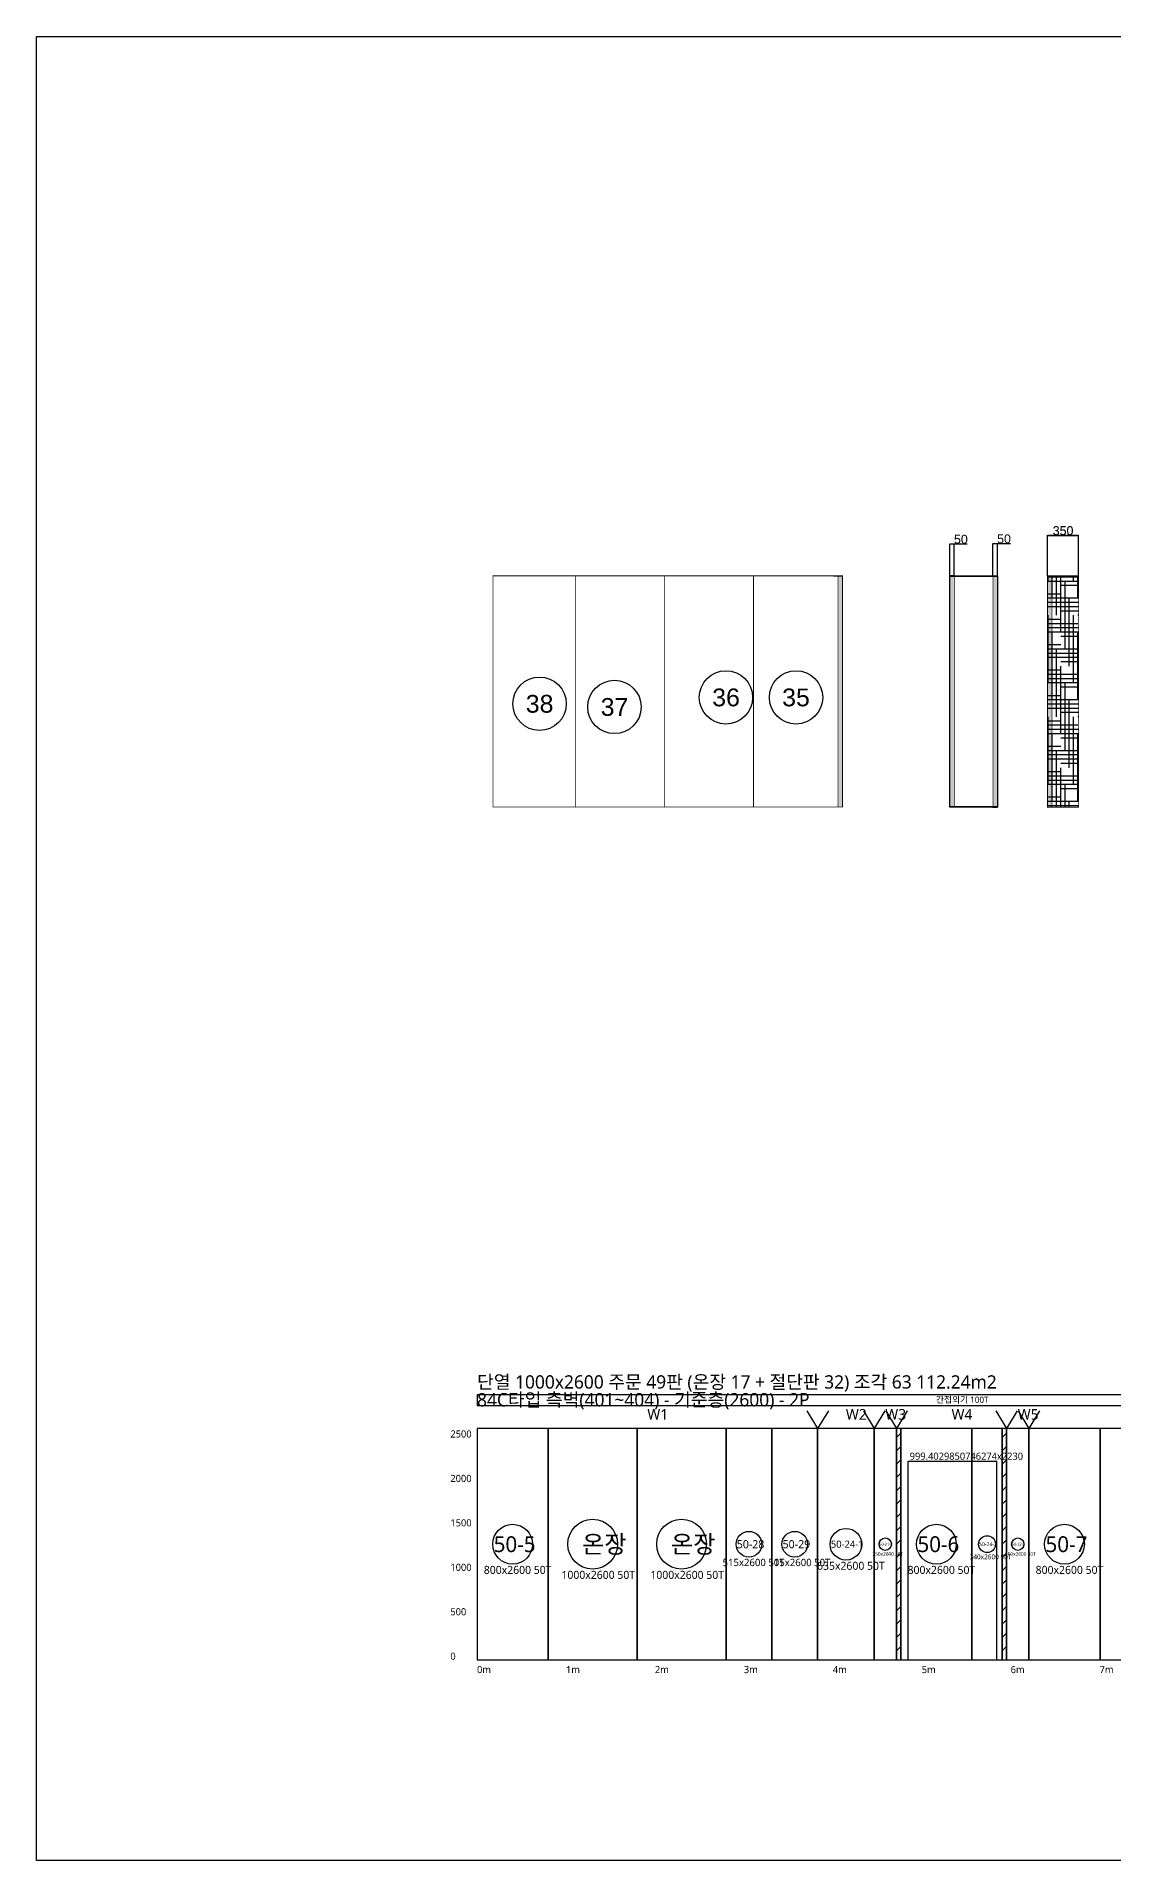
# Model space of a CAD drawing. Header units: millimetres. Extents: x 55547 to 190849, y 191990 to 326950.
# Drawn here: x 55547 to 67657, y 279763 to 300279 of the extents above; entities that cross this region are included whole.
import ezdxf
from ezdxf.enums import TextEntityAlignment as Align

# ---------------------------------------------------------------- set-up
doc = ezdxf.new("R2010")
doc.units = ezdxf.units.MM
doc.layers.get('Defpoints').update_dxf_attribs({"color": 144})
for name, color, linetype in [('.', 5, 'Continuous'), ('000_50T 1pcs', 3, 'Continuous'), ('000_50T 갯수', 2, 'Continuous'), ('000_삭제분', 4, 'Continuous'), ('ELEV_DOOR', 6, 'Continuous'), ('ELEV_INSUL', 4, 'Continuous'), ('ELEV_INSUL_LAP', 30, 'Continuous'), ('ELEV_INSUL_TXT', 2, 'Continuous'), ('ELEV_OUTLINE', 7, 'Continuous'), ('ELEV_TEXT', 7, 'Continuous'), ('ELEV_WALL_DIV', 8, 'Continuous')]:
    doc.layers.add(name, color=color, linetype=linetype)
doc.styles.add('ELEV_KR', font='malgun.ttf')
doc.styles.get("Standard").update_dxf_attribs({"font": 'arial.ttf'})
doc.dimstyles.new('ISO-25', dxfattribs={"dimtxt": 2.5, "dimasz": 2.5, "dimexe": 1.25, "dimexo": 0.625, "dimtad": 1, "dimtxsty": 'Standard', "dimcen": 2.5, "dimadec": 0, "dimazin": 0, "dimtfac": 1, "dimtmove": 0, "dimatfit": 3, "dimfxl": 1, "dimarcsym": 0})

# ---------------------------------------------------------------- blocks, each defined once
blk = doc.blocks.new('*D546')
at = {"layer": '000_50T 1pcs', "color": 0, "lineweight": -2, "transparency": 16777216}
for p, q in [((66915, 294213), (66915, 294671)), ((66918, 294669), (67263, 294669)), ((67265, 294213), (67265, 294671))]:
    blk.add_line(p, q, dxfattribs=at)
at = {"layer": '000_50T 1pcs', "color": 0, "transparency": 16777216}
for points in [[(66918, 294670), (66918, 294669), (66915, 294669)], [(67263, 294670), (67263, 294669), (67265, 294669)]]:
    blk.add_solid(points, dxfattribs=at)
at = {"layer": 'Defpoints', "color": 0, "transparency": 16777216}
for p in [(67265, 294669), (66915, 294213, 0), (67265, 294213, 0)]:
    blk.add_point(p, dxfattribs=at)
at = {"layer": '000_50T 1pcs', "color": 0, "lineweight": 30, "transparency": 16777216, "insert": (67090, 294721), "char_height": 100, "attachment_point": 5}
blk.add_mtext('350', dxfattribs=at)
blk = doc.blocks.new('*D606')
at = {"layer": '000_50T 1pcs', "color": 0, "lineweight": -2, "transparency": 16777216}
for p, q in [((65817, 294213), (65817, 294573)), ((65819, 294572), (65864, 294572)), ((65867, 294213), (65867, 294573)), ((65867, 294572), (66013, 294572))]:
    blk.add_line(p, q, dxfattribs=at)
at = {"layer": '000_50T 1pcs', "color": 0, "transparency": 16777216}
for points in [[(65819, 294572), (65819, 294572), (65817, 294572)], [(65864, 294572), (65864, 294572), (65867, 294572)]]:
    blk.add_solid(points, dxfattribs=at)
at = {"layer": 'Defpoints', "color": 0, "transparency": 16777216}
for p in [(65867, 294572), (65817, 294213), (65867, 294213)]:
    blk.add_point(p, dxfattribs=at)
at = {"layer": '000_50T 1pcs', "color": 0, "lineweight": 30, "transparency": 16777216, "insert": (65941, 294624), "char_height": 100, "attachment_point": 5}
blk.add_mtext('50', dxfattribs=at)
blk = doc.blocks.new('*D607')
at = {"layer": '000_50T 1pcs', "color": 0, "lineweight": -2, "transparency": 16777216}
for p, q in [((66302, 294213), (66302, 294577)), ((66304, 294576), (66349, 294576)), ((66352, 294213), (66352, 294577)), ((66352, 294576), (66498, 294576))]:
    blk.add_line(p, q, dxfattribs=at)
at = {"layer": '000_50T 1pcs', "color": 0, "transparency": 16777216}
for points in [[(66304, 294577), (66304, 294576), (66302, 294576)], [(66349, 294577), (66349, 294576), (66352, 294576)]]:
    blk.add_solid(points, dxfattribs=at)
at = {"layer": 'Defpoints', "color": 0, "transparency": 16777216}
for p in [(66352, 294576), (66302, 294213), (66352, 294213)]:
    blk.add_point(p, dxfattribs=at)
at = {"layer": '000_50T 1pcs', "color": 0, "lineweight": 30, "transparency": 16777216, "insert": (66426, 294628), "char_height": 100, "attachment_point": 5}
blk.add_mtext('50', dxfattribs=at)
blk = doc.blocks.new('*D537')
at = {"layer": '000_삭제분', "color": 0, "lineweight": -2, "transparency": 16777216}
for p, q in [((66915, 294211), (66915, 294668)), ((66918, 294667), (67263, 294667)), ((67265, 294211), (67265, 294668))]:
    blk.add_line(p, q, dxfattribs=at)
at = {"layer": '000_삭제분', "color": 0, "transparency": 16777216}
for points in [[(66918, 294667), (66918, 294666), (66915, 294667)], [(67263, 294667), (67263, 294666), (67265, 294667)]]:
    blk.add_solid(points, dxfattribs=at)
at = {"layer": 'Defpoints', "color": 0, "transparency": 16777216}
for p in [(67265, 294667), (66915, 294210, 0), (67265, 294210, 0)]:
    blk.add_point(p, dxfattribs=at)
at = {"layer": '000_삭제분', "color": 0, "lineweight": 30, "transparency": 16777216, "insert": (67090, 294719), "char_height": 100, "attachment_point": 5}
blk.add_mtext('350', dxfattribs=at)

msp = doc.modelspace()

# ---------------------------------------------------------------- hatches: boundary and pattern name
at = {"layer": '000_50T 1pcs', "transparency": 33554687}
h = msp.add_hatch(dxfattribs=at)
h.set_pattern_fill('HOUND', color=1)
h.set_pattern_definition([(0, (-163562.7328, 98724.4668), (6.35, 1.5875), [25.4, -12.7]), (90, (-163562.7328, 98724.4668), (-1.5875, -6.35), [25.4, -12.7])])
h.paths.add_polyline_path([(64559.74, 294212.666), (64609.74, 294212.666), (64609.74, 291612.041), (64559.74, 291612.041)])
h = msp.add_hatch(dxfattribs=at)
h.set_pattern_fill('HOUND', color=1)
h.set_pattern_definition([(0, (-164819.7219, 98724.4668), (6.35, 1.5875), [25.4, -12.7]), (90, (-164819.7219, 98724.4668), (-1.5875, -6.35), [25.4, -12.7])])
h.paths.add_polyline_path([(65816.729, 294212.666), (65866.729, 294212.666), (65866.729, 291612.041), (65816.729, 291612.041)])
h = msp.add_hatch(dxfattribs=at)
h.set_pattern_fill('HOUND', color=1)
h.set_pattern_definition([(0, (-165304.7219, 98724.4668), (6.35, 1.5875), [25.4, -12.7]), (90, (-165304.7219, 98724.4668), (-1.5875, -6.35), [25.4, -12.7])])
h.paths.add_polyline_path([(66301.729, 294212.666), (66351.729, 294212.666), (66351.729, 291612.041), (66301.729, 291612.041)])
h = msp.add_hatch(dxfattribs=at)
h.set_pattern_fill('HOUND', color=1)
h.set_pattern_definition([(0, (-165918.1191, 98724.4668), (6.35, 1.5875), [25.4, -12.7]), (90, (-165918.1191, 98724.4668), (-1.5875, -6.35), [25.4, -12.7])])
h.paths.add_polyline_path([(66915.126, 294212.666), (66965.126, 294212.666), (66965.126, 291612.041), (66915.126, 291612.041)])

# ---------------------------------------------------------------- linework, layer by layer
at = {"layer": '.', "color": 252, "linetype": 'Continuous', "lineweight": 30, "transparency": 33554687}
for p, q in [((66921.445, 294150.171, 0), (66921.445, 294212.666, 0)), ((66969.07, 293959.671, 0), (66969.07, 294212.666, 0)), ((67016.695, 293769.171, 0), (67016.695, 294212.666, 0)), ((67064.32, 293578.671, 0), (67064.32, 294212.666, 0)), ((67207.195, 294150.171, 0), (67207.195, 294212.666, 0)), ((67254.82, 293959.671, 0), (67254.82, 294212.666, 0)), ((67265.126, 294197.796, 0), (66915.126, 294197.796, 0)), ((67265.126, 294150.171, 0), (66915.126, 294150.171, 0)), ((67064.32, 294007.296, 0), (66915.126, 294007.296, 0)), ((67265.126, 294102.546, 0), (67064.32, 294102.546, 0)), ((67111.945, 293388.171, 0), (67111.945, 294150.171, 0)), ((67265.126, 294054.921, 0), (67254.82, 294054.921, 0)), ((67254.82, 293959.671, 0), (66915.126, 293959.671, 0)), ((67265.126, 293912.046, 0), (66915.126, 293912.046, 0)), ((67265.126, 293864.421, 0), (66915.126, 293864.421, 0)), ((67265.126, 293816.796, 0), (67064.32, 293816.796, 0)), ((67159.57, 293197.671, 0), (67159.57, 293959.671, 0)), ((67064.32, 293721.546, 0), (66915.126, 293721.546, 0)), ((67254.82, 293673.921, 0), (66915.126, 293673.921, 0)), ((67265.126, 293626.296, 0), (66915.126, 293626.296, 0)), ((66921.445, 293007.171, 0), (66921.445, 293769.171, 0)), ((67207.195, 293007.171, 0), (67207.195, 293769.171, 0)), ((67265.126, 293769.171, 0), (67254.82, 293769.171, 0)), ((67265.126, 293578.671, 0), (66915.126, 293578.671, 0)), ((67064.32, 293435.796, 0), (66915.126, 293435.796, 0)), ((67254.82, 293388.171, 0), (66915.126, 293388.171, 0)), ((66969.07, 292816.671, 0), (66969.07, 293578.671, 0)), ((67016.695, 292626.171, 0), (67016.695, 293388.171, 0)), ((67265.126, 293531.046, 0), (67064.32, 293531.046, 0)), ((67254.82, 292816.671, 0), (67254.82, 293578.671, 0)), ((67265.126, 293483.421, 0), (67254.82, 293483.421, 0)), ((67265.126, 293340.546, 0), (66915.126, 293340.546, 0)), ((67265.126, 293292.921, 0), (66915.126, 293292.921, 0)), ((67265.126, 293245.296, 0), (67064.32, 293245.296, 0)), ((67064.32, 292435.671, 0), (67064.32, 293197.671, 0)), ((67265.126, 293197.671, 0), (67254.82, 293197.671, 0)), ((67064.32, 293150.046, 0), (66915.126, 293150.046, 0)), ((67254.82, 293102.421, 0), (66915.126, 293102.421, 0)), ((67265.126, 293054.796, 0), (66915.126, 293054.796, 0)), ((67265.126, 293007.171, 0), (66915.126, 293007.171, 0)), ((67111.945, 292245.171, 0), (67111.945, 293007.171, 0)), ((67064.32, 292864.296, 0), (66915.126, 292864.296, 0)), ((67254.82, 292816.671, 0), (66915.126, 292816.671, 0)), ((67265.126, 292769.046, 0), (66915.126, 292769.046, 0)), ((67265.126, 292959.546, 0), (67064.32, 292959.546, 0)), ((67159.57, 292054.671, 0), (67159.57, 292816.671, 0)), ((67265.126, 292911.921, 0), (67254.82, 292911.921, 0)), ((67265.126, 292721.421, 0), (66915.126, 292721.421, 0)), ((67064.32, 292578.546, 0), (66915.126, 292578.546, 0)), ((66921.445, 291864.171, 0), (66921.445, 292626.171, 0)), ((67265.126, 292673.796, 0), (67064.32, 292673.796, 0)), ((67207.195, 291864.171, 0), (67207.195, 292626.171, 0)), ((67265.126, 292626.171, 0), (67254.82, 292626.171, 0)), ((67254.82, 292530.921, 0), (66915.126, 292530.921, 0)), ((67265.126, 292483.296, 0), (66915.126, 292483.296, 0)), ((67265.126, 292435.671, 0), (66915.126, 292435.671, 0)), ((66969.07, 291673.671, 0), (66969.07, 292435.671, 0)), ((67265.126, 292388.046, 0), (67064.32, 292388.046, 0)), ((67254.82, 291673.671, 0), (67254.82, 292435.671, 0)), ((67064.32, 292292.796, 0), (66915.126, 292292.796, 0)), ((67254.82, 292245.171, 0), (66915.126, 292245.171, 0)), ((67265.126, 292197.546, 0), (66915.126, 292197.546, 0)), ((67016.695, 291612.666, 0), (67016.695, 292245.171, 0)), ((67265.126, 292340.421, 0), (67254.82, 292340.421, 0)), ((67265.126, 292149.921, 0), (66915.126, 292149.921, 0)), ((67064.32, 292007.046, 0), (66915.126, 292007.046, 0)), ((67254.82, 291959.421, 0), (66915.126, 291959.421, 0)), ((67265.126, 292102.296, 0), (67064.32, 292102.296, 0)), ((67064.32, 291612.666, 0), (67064.32, 292054.671, 0)), ((67265.126, 292054.671, 0), (67254.82, 292054.671, 0)), ((67265.126, 291911.796, 0), (66915.126, 291911.796, 0)), ((67265.126, 291864.171, 0), (66915.126, 291864.171, 0)), ((67265.126, 291816.546, 0), (67064.32, 291816.546, 0)), ((67111.945, 291612.666, 0), (67111.945, 291864.171, 0)), ((67265.126, 291768.921, 0), (67254.82, 291768.921, 0)), ((67064.32, 291721.296, 0), (66915.126, 291721.296, 0)), ((67254.82, 291673.671, 0), (66915.126, 291673.671, 0)), ((67265.126, 291626.046, 0), (66915.126, 291626.046, 0)), ((67159.57, 291612.666, 0), (67159.57, 291673.671, 0))]:
    msp.add_line(p, q, dxfattribs=at)
msp.add_lwpolyline([(55546.931, 300278.92), (141605.298, 300278.92), (141605.298, 279762.542), (55546.931, 279762.542)], close=True)
at = {"layer": '000_50T 1pcs', "lineweight": 30, "const_width": 10}
for points in [[(60679.74, 294212.666), (61609.74, 294212.666), (61609.74, 291612.666), (60679.74, 291612.666)], [(66965.126, 294212.666), (66915.126, 294212.666), (66915.126, 291612.666), (67265.126, 291612.666), (67265.126, 294212.666)]]:
    msp.add_lwpolyline(points, close=True, dxfattribs=at)
at = {"layer": '000_50T 1pcs', "const_width": 10}
for points in [[(62609.74, 294212.666), (62609.74, 291612.666), (61609.74, 291612.666), (61609.74, 294212.666)], [(63609.74, 294212.666), (63609.74, 291612.666), (62609.74, 291612.666), (62609.74, 294212.666)], [(64609.74, 294212.666), (64609.74, 291612.666), (63609.74, 291612.666), (63609.74, 294212.666)]]:
    msp.add_lwpolyline(points, close=True, dxfattribs=at)
at = {"layer": '000_50T 1pcs', "lineweight": 30}
for points in [[(64509.74, 294212.666), (64609.74, 294212.666)], [(65866.729, 294212.666), (65816.729, 294212.666)], [(66301.729, 294212.666), (66351.729, 294212.666)], [(66301.729, 291612.666), (66351.729, 291612.666)]]:
    msp.add_lwpolyline(points, dxfattribs=at)
at = {"layer": '000_50T 1pcs', "color": 1, "const_width": 10}
for points in [[(64559.74, 294212.666), (64609.74, 294212.666), (64609.74, 291612.041), (64559.74, 291612.041)], [(65816.729, 294212.666), (65866.729, 294212.666), (65866.729, 291612.041), (65816.729, 291612.041)], [(66301.729, 294212.666), (66351.729, 294212.666), (66351.729, 291612.041), (66301.729, 291612.041)], [(66915.126, 294212.666), (66965.126, 294212.666), (66965.126, 291612.041), (66915.126, 291612.041)]]:
    msp.add_lwpolyline(points, close=True, dxfattribs=at)
at = {"layer": '000_50T 1pcs', "lineweight": 30}
msp.add_lwpolyline([(66351.729, 291612.666), (65816.729, 291612.666), (65816.729, 294212.666), (66351.729, 294212.666)], close=True, dxfattribs=at)
at = {"layer": '000_50T 갯수', "color": 2, "lineweight": 30}
for centre in [(61203.625, 292773.281), (62045.511, 292737.456), (63299.385, 292844.931), (64087.534, 292844.931)]:
    msp.add_circle(centre, 300, dxfattribs=at)
at = {"layer": '000_삭제분', "color": 1, "lineweight": 30, "elevation": 0}
for points in [[(65866.729, 294210.166), (65816.729, 294210.166)], [(66301.729, 294210.166), (66351.729, 294210.166)], [(66301.729, 291610.166), (66351.729, 291610.166)]]:
    msp.add_lwpolyline(points, dxfattribs=at)
msp.add_lwpolyline([(66351.729, 291610.166), (65816.729, 291610.166), (65816.729, 294210.166), (66351.729, 294210.166)], close=True, dxfattribs=at)
at = {"layer": '000_삭제분', "color": 1, "lineweight": 30, "const_width": 10, "elevation": 0}
msp.add_lwpolyline([(66965.126, 294210.166), (66915.126, 294210.166), (66915.126, 291610.166), (67265.126, 291610.166), (67265.126, 294210.166)], close=True, dxfattribs=at)
at = {"layer": 'ELEV_DOOR'}
for p, q in [((66344.53, 284250.496), (65345.127, 284250.496)), ((65345.127, 284250.496), (65345.127, 282020.496)), ((66344.53, 282020.496), (66344.53, 284250.496)), ((65345.127, 282020.496), (66344.53, 282020.496))]:
    msp.add_line(p, q, dxfattribs=at)
at = {"layer": 'ELEV_INSUL', "color": 5}
for p, q in [((71630.574, 285000.496), (60500.574, 285000.496)), ((60500.574, 285000.496), (60500.574, 284880.496)), ((60500.574, 284880.496), (71630.574, 284880.496))]:
    msp.add_line(p, q, dxfattribs=at)
at = {"layer": 'ELEV_INSUL'}
for p, q in [((64210.574, 284820.496), (64330.574, 284620.496)), ((64450.574, 284820.496), (64330.574, 284620.496)), ((64845.574, 284820.496), (64965.574, 284620.496)), ((65085.574, 284820.496), (64965.574, 284620.496)), ((65095.574, 284820.496), (65215.574, 284620.496)), ((65335.574, 284820.496), (65215.574, 284620.496)), ((66335.574, 284820.496), (66455.574, 284620.496)), ((66575.574, 284820.496), (66455.574, 284620.496)), ((66585.574, 284820.496), (66705.574, 284620.496)), ((66825.574, 284820.496), (66705.574, 284620.496))]:
    msp.add_line(p, q, dxfattribs=at)
at = {"layer": 'ELEV_INSUL', "color": 6}
for p, q in [((61300.574, 284620.496), (60500.574, 284620.496)), ((60500.574, 284620.496), (60500.574, 282020.496)), ((61300.574, 282020.496), (61300.574, 284620.496)), ((62300.574, 284620.496), (61300.574, 284620.496)), ((61300.574, 284620.496), (61300.574, 282020.496)), ((62300.574, 282020.496), (62300.574, 284620.496)), ((63300.574, 284620.496), (62300.574, 284620.496)), ((62300.574, 284620.496), (62300.574, 282020.496)), ((63300.574, 282020.496), (63300.574, 284620.496)), ((63815.574, 284620.496), (63300.574, 284620.496)), ((63300.574, 284620.496), (63300.574, 282020.496)), ((63815.574, 282020.496), (63815.574, 284620.496)), ((64330.574, 284620.496), (63815.574, 284620.496)), ((63815.574, 284620.496), (63815.574, 282020.496)), ((64330.574, 282020.496), (64330.574, 284620.496)), ((64965.574, 284620.496), (64330.574, 284620.496)), ((64330.574, 284620.496), (64330.574, 282020.496)), ((64965.574, 282020.496), (64965.574, 284620.496)), ((65215.574, 284620.496), (64965.574, 284620.496)), ((64965.574, 284620.496), (64965.574, 282020.496)), ((65215.574, 282020.496), (65215.574, 284620.496)), ((66065.574, 284620.496), (65265.574, 284620.496)), ((65265.574, 284620.496), (65265.574, 282020.496)), ((66065.574, 282020.496), (66065.574, 284620.496)), ((66405.574, 284620.496), (66065.574, 284620.496)), ((66065.574, 284620.496), (66065.574, 282020.496)), ((66405.574, 282020.496), (66405.574, 284620.496)), ((66705.574, 284620.496), (66455.574, 284620.496)), ((66455.574, 284620.496), (66455.574, 282020.496)), ((66705.574, 282020.496), (66705.574, 284620.496)), ((67505.574, 284620.496), (66705.574, 284620.496)), ((66705.574, 284620.496), (66705.574, 282020.496)), ((67505.574, 282020.496), (67505.574, 284620.496)), ((68505.574, 284620.496), (67505.574, 284620.496)), ((67505.574, 284620.496), (67505.574, 282020.496)), ((60500.574, 282020.496), (61300.574, 282020.496)), ((61300.574, 282020.496), (62300.574, 282020.496)), ((62300.574, 282020.496), (63300.574, 282020.496)), ((63300.574, 282020.496), (63815.574, 282020.496)), ((63815.574, 282020.496), (64330.574, 282020.496)), ((64330.574, 282020.496), (64965.574, 282020.496)), ((64965.574, 282020.496), (65215.574, 282020.496)), ((65265.574, 282020.496), (66065.574, 282020.496)), ((66065.574, 282020.496), (66405.574, 282020.496)), ((66455.574, 282020.496), (66705.574, 282020.496)), ((66705.574, 282020.496), (67505.574, 282020.496)), ((67505.574, 282020.496), (68505.574, 282020.496))]:
    msp.add_line(p, q, dxfattribs=at)
at = {"layer": 'ELEV_INSUL_LAP'}
for p, q in [((65265.574, 284620.496), (65215.574, 284620.496)), ((65215.574, 284620.496), (65215.574, 282020.496)), ((65215.574, 284520.496), (65265.574, 284570.496)), ((65265.574, 282020.496), (65265.574, 284620.496)), ((66455.574, 284620.496), (66405.574, 284620.496)), ((66405.574, 284620.496), (66405.574, 282020.496)), ((66405.574, 284520.496), (66455.574, 284570.496)), ((66455.574, 282020.496), (66455.574, 284620.496)), ((65215.574, 284370.496), (65265.574, 284420.496)), ((66405.574, 284370.496), (66455.574, 284420.496)), ((65215.574, 284220.496), (65265.574, 284270.496)), ((66405.574, 284220.496), (66455.574, 284270.496)), ((65215.574, 284070.496), (65265.574, 284120.496)), ((65215.574, 283920.496), (65265.574, 283970.496)), ((66405.574, 284070.496), (66455.574, 284120.496)), ((66405.574, 283920.496), (66455.574, 283970.496)), ((65215.574, 283770.496), (65265.574, 283820.496)), ((66405.574, 283770.496), (66455.574, 283820.496)), ((65215.574, 283620.496), (65265.574, 283670.496)), ((66405.574, 283620.496), (66455.574, 283670.496)), ((65215.574, 283470.496), (65265.574, 283520.496)), ((65215.574, 283320.496), (65265.574, 283370.496)), ((66405.574, 283470.496), (66455.574, 283520.496)), ((66405.574, 283320.496), (66455.574, 283370.496)), ((65215.574, 283170.496), (65265.574, 283220.496)), ((66405.574, 283170.496), (66455.574, 283220.496)), ((65215.574, 283020.496), (65265.574, 283070.496)), ((66405.574, 283020.496), (66455.574, 283070.496)), ((65215.574, 282870.496), (65265.574, 282920.496)), ((65215.574, 282720.496), (65265.574, 282770.496)), ((66405.574, 282870.496), (66455.574, 282920.496)), ((66405.574, 282720.496), (66455.574, 282770.496)), ((65215.574, 282570.496), (65265.574, 282620.496)), ((66405.574, 282570.496), (66455.574, 282620.496)), ((65215.574, 282420.496), (65265.574, 282470.496)), ((65215.574, 282270.496), (65265.574, 282320.496)), ((66405.574, 282420.496), (66455.574, 282470.496)), ((66405.574, 282270.496), (66455.574, 282320.496)), ((65215.574, 282120.496), (65265.574, 282170.496)), ((66405.574, 282120.496), (66455.574, 282170.496)), ((65215.574, 282020.496), (65265.574, 282020.496)), ((66405.574, 282020.496), (66455.574, 282020.496))]:
    msp.add_line(p, q, dxfattribs=at)
at = {"layer": 'ELEV_INSUL_TXT', "color": 3}
for centre, radius in [((60900.574, 283320.496), 224), ((61800.574, 283320.496), 280), ((62800.574, 283320.496), 280), ((65665.574, 283320.496), 224), ((67105.574, 283320.496), 224), ((63558.074, 283320.496), 144.2), ((64073.074, 283320.496), 144.2), ((64648.074, 283320.496), 177.8), ((65090.574, 283320.496), 70), ((66235.574, 283320.496), 95.2), ((66580.574, 283320.496), 70)]:
    msp.add_circle(centre, radius, dxfattribs=at)
at = {"layer": 'ELEV_OUTLINE'}
for p, q in [((108440.574, 284620.496), (60500.574, 284620.496)), ((60500.574, 284620.496), (60500.574, 282020.496)), ((60500.574, 282020.496), (108440.574, 282020.496))]:
    msp.add_line(p, q, dxfattribs=at)
at = {"layer": 'ELEV_WALL_DIV'}
for p, q in [((64330.574, 282020.496), (64330.574, 284620.496)), ((64965.574, 282020.496), (64965.574, 284620.496)), ((65215.574, 282020.496), (65215.574, 284620.496)), ((66455.574, 282020.496), (66455.574, 284620.496)), ((66705.574, 282020.496), (66705.574, 284620.496))]:
    msp.add_line(p, q, dxfattribs=at)

# ---------------------------------------------------------------- texts
at = {"layer": '000_50T 갯수', "color": 2, "lineweight": 30}
for s, p in [('38', (61204.171, 292773.281)), ('37', (62046.466, 292737.456)), ('36', (63300.477, 292844.931)), ('35', (64086.989, 292844.931))]:
    msp.add_text(s, height=200, dxfattribs=at).set_placement(p, align=Align.MIDDLE_CENTER)
at = {"layer": 'ELEV_INSUL', "style": 'ELEV_KR'}
msp.add_text('단열 1000x2600 주문 49판 (온장 17 + 절단판 32) 조각 63 112.24m2', height=150, dxfattribs=at).set_placement((60500.574, 285070.496))
at = {"layer": 'ELEV_INSUL_TXT', "style": 'ELEV_KR'}
for s, height, p in [('간접외기 100T', 70, (65660.574, 284910.496)), ('515x2600 50T', 82.4, (63261.434, 283073.896)), ('515x2600 50T', 82.4, (63776.434, 283073.896)), ('250x2600 50T', 40, (64946.574, 283190.496)), ('340x2600 50T', 54.4, (66039.734, 283150.896)), ('250x2600 50T', 40, (66436.574, 283190.496)), ('800x2600 50T', 90, (60576.574, 282986.496)), ('1000x2600 50T', 90, (61449.574, 282930.496)), ('1000x2600 50T', 90, (62449.574, 282930.496)), ('635x2600 50T', 90, (64324.074, 283032.696)), ('800x2600 50T', 90, (65341.574, 282986.496)), ('800x2600 50T', 90, (66781.574, 282986.496))]:
    msp.add_text(s, height=height, dxfattribs=at).set_placement(p)
at = {"layer": 'ELEV_INSUL_TXT', "color": 3, "style": 'ELEV_KR'}
for s, height, p in [('50-5', 177.3333, (60687.774, 283231.829)), ('온장', 200, (61680.574, 283220.496)), ('온장', 200, (62680.574, 283220.496)), ('50-28', 91.3267, (63421.084, 283274.832)), ('50-29', 91.3267, (63936.084, 283274.832)), ('50-24-1', 80.4333, (64479.164, 283280.279)), ('50-21-2', 31.6667, (65024.074, 283304.662)), ('50-6', 177.3333, (65452.774, 283231.829)), ('50-24-2', 43.0667, (66145.134, 283298.962)), ('50-22-2', 31.6667, (66514.074, 283304.662)), ('50-7', 177.3333, (66892.774, 283231.829))]:
    msp.add_text(s, height=height, dxfattribs=at).set_placement(p)
at = {"layer": 'ELEV_TEXT', "style": 'ELEV_KR'}
for s, height, p in [('84C타입 측벽(401~404) - 기준층(2600) - 2P', 150, (60500.574, 284870.496)), ('W1', 120, (62415.574, 284720.496)), ('W2', 120, (64648.074, 284720.496)), ('W3', 120, (65090.574, 284720.496)), ('W4', 120, (65835.574, 284720.496)), ('W5', 120, (66580.574, 284720.496)), ('2500', 80, (60200.574, 284520.496)), ('999.4029850746274x2230', 80, (65365.127, 284270.496)), ('2000', 80, (60200.574, 284020.496)), ('1500', 80, (60200.574, 283520.496)), ('1000', 80, (60200.574, 283020.496)), ('500', 80, (60200.574, 282520.496)), ('0', 80, (60200.574, 282020.496)), ('0m', 80, (60500.574, 281870.496)), ('1m', 80, (61500.574, 281870.496)), ('2m', 80, (62500.574, 281870.496)), ('3m', 80, (63500.574, 281870.496)), ('4m', 80, (64500.574, 281870.496)), ('5m', 80, (65500.574, 281870.496)), ('6m', 80, (66500.574, 281870.496)), ('7m', 80, (67500.574, 281870.496))]:
    msp.add_text(s, height=height, dxfattribs=at).set_placement(p)

# ---------------------------------------------------------------- dimensions: what is measured, and where the dimension line sits
at = {"layer": '000_50T 1pcs', "lineweight": 30}
for base, p1, p2, picture, middle in [((65866.729, 294571.925), (65816.729, 294212.666), (65866.729, 294212.666), '*D606', (65941.307, 294623.607)), ((66351.729, 294576.129), (66301.729, 294212.666), (66351.729, 294212.666), '*D607', (66426.307, 294627.811)), ((67265.126, 294669.348, 0), (66915.126, 294212.666), (67265.126, 294212.666), '*D546', (67090.126, 294721.064, 0))]:
    dim = msp.add_linear_dim(base=base, p1=p1, p2=p2, angle=180, dimstyle='ISO-25', override={"dimtxt": 100}, dxfattribs=at)
    dim.commit()
    dim.dimension.update_dxf_attribs({"geometry": picture, "text_midpoint": middle})
at = {"layer": '000_삭제분', "color": 1, "lineweight": 30}
dim = msp.add_linear_dim(base=(67265.126, 294666.848), p1=(66915.126, 294210.166, 0), p2=(67265.126, 294210.166, 0), angle=180, dimstyle='ISO-25', override={"dimtxt": 100}, dxfattribs=at)
dim.commit()
dim.dimension.update_dxf_attribs({"geometry": '*D537', "text_midpoint": (67090.126, 294718.564)})

doc.saveas('drawing.dxf')
